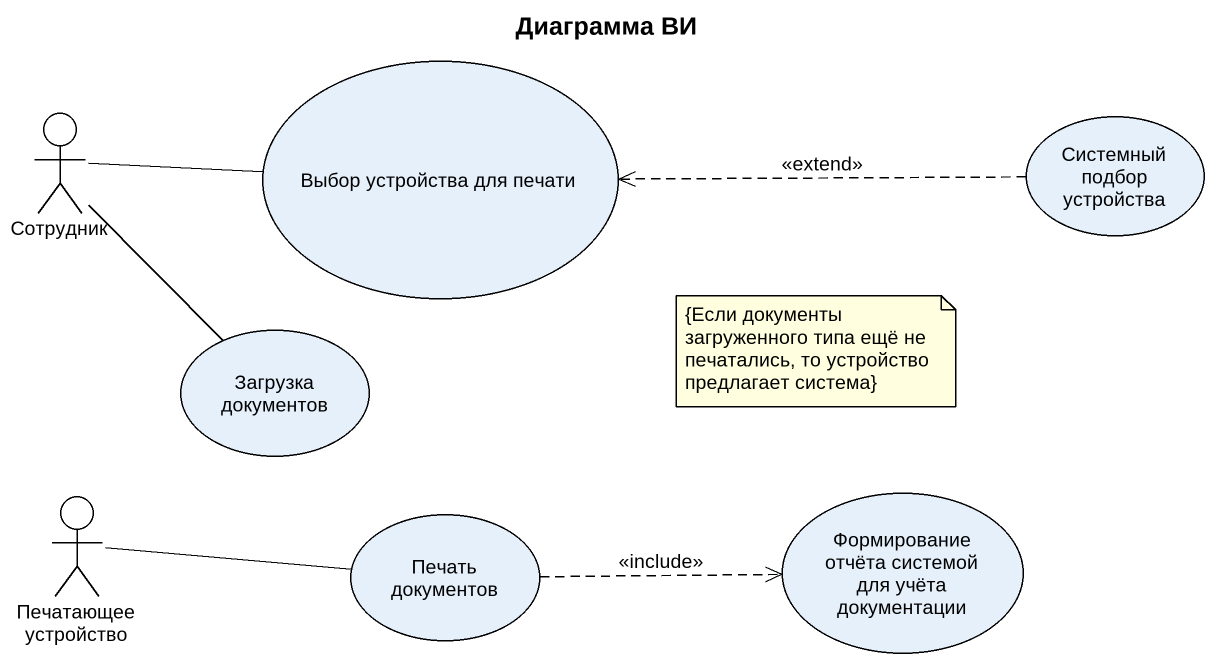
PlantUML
@startuml
title Диаграмма ВИ
usecase "Выбор устройства для печати" as Выбор_устройства_для_печати
actor Сотрудник
usecase "Системный подбор устройства" as Системный_подбор_устройства
usecase "Загрузка документов" as Загрузка_документов
actor "Печатающее устройство" as Печатающее_устройство
usecase "Формирование отчёта системой для учёта документации" as Формирование_отчёта
usecase "Печать документов" as Печать_документов
Сотрудник -right- Выбор_устройства_для_печати
Сотрудник -- Загрузка_документов
Системный_подбор_устройства .left.> Выбор_устройства_для_печати : <<extend>>
Печатающее_устройство -right- Печать_документов
Печать_документов .right.> Формирование_отчёта : <<include>>
note as N1
  {Если документы загруженного типа ещё не печатались, то устройство предлагает система}
end note
@enduml
